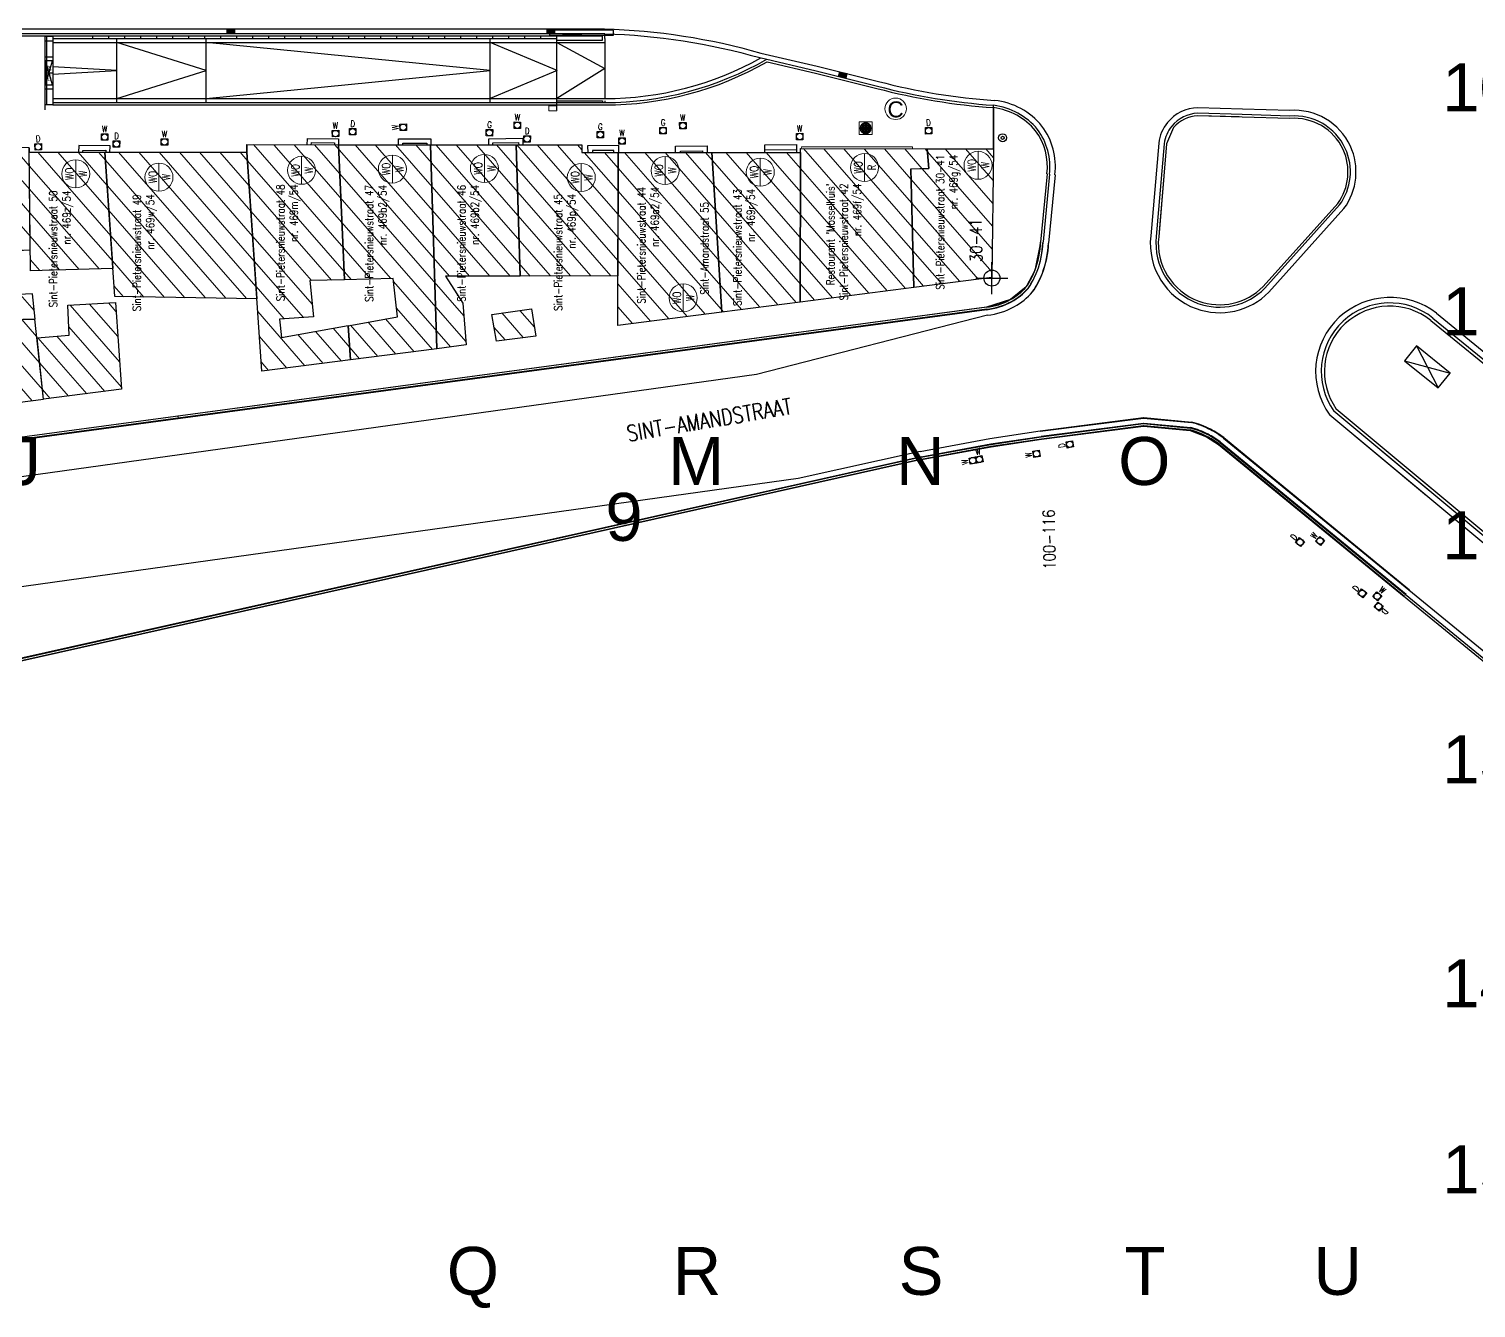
# Model space of a CAD drawing. Header units: metres. Extents: x -30504 to 105656, y -14907 to 193632.
# Drawn here: x 1599.2 to 1689.6, y 284.6 to 364.5 of the extents above; entities that cross this region are included whole.
import ezdxf
from ezdxf.enums import TextEntityAlignment as Align

# ---------------------------------------------------------------- set-up
doc = ezdxf.new("R2010")
doc.units = ezdxf.units.M
doc.header["$PDMODE"] = 34
doc.header["$PDSIZE"] = -2.5
doc.linetypes.add('HIDDEN', pattern=[9.525, 6.35, -3.175])
for name, color, linetype in [('0-dekseldrivers', 7, 'Continuous'), ('0-dekselgas', 7, 'Continuous'), ('0-dekselwater', 7, 'Continuous'), ('0-voetpad+goten best', 7, 'HIDDEN'), ('2-riolering-straatkolk', 7, 'Continuous'), ('2-voetpad+goten nieuw', 2, 'Continuous'), ('BT-GEBO2-HUISNR', 3, 'Continuous'), ('OA-vuilbakken', 7, 'Continuous'), ('Parkeertoegangen', 3, 'Continuous'), ('Truss', 196, 'Continuous'), ('Zwart', 250, 'Continuous')]:
    doc.layers.add(name, color=color, linetype=linetype)
for name, color, linetype, lineweight in [('0-WEG-TRAPPEN', 7, 'Continuous', 18), ('Lichtgrijs', 254, 'Continuous', 9), ('Video', 112, 'Continuous', 9)]:
    doc.layers.add(name, color=color, linetype=linetype, lineweight=lineweight)
doc.styles.add('AQUAFIN', font='simplex.shx', dxfattribs={"width": 0.8})
doc.styles.add('DIM', font='arial.ttf')
doc.styles.get("Standard").update_dxf_attribs({"font": 'arial.ttf'})

# ---------------------------------------------------------------- blocks, each defined once
blk = doc.blocks.new('dekselwater')
at = {"layer": '0-dekselwater', "linetype": 'ByBlock'}
blk.add_lwpolyline([(-0.04, 0.04), (0.04, 0.04), (0.04, -0.04), (-0.04, -0.04)], close=True, dxfattribs=at)
blk.add_circle((0, 0), 0.04, dxfattribs=at)
at = {"layer": '0-dekselwater', "style": 'AQUAFIN', "width": 0.8}
blk.add_text('W', height=0.08, dxfattribs=at).set_placement((0, 0.1), align=Align.MIDDLE)
blk = doc.blocks.new('dekselgas')
at = {"layer": '0-dekselwater', "linetype": 'ByBlock'}
blk.add_lwpolyline([(-0.04, 0.04), (0.04, 0.04), (0.04, -0.04), (-0.04, -0.04)], close=True, dxfattribs=at)
blk.add_circle((0, 0), 0.04, dxfattribs=at)
at = {"layer": '0-dekselwater', "style": 'AQUAFIN', "width": 0.8}
blk.add_text('G', height=0.08, dxfattribs=at).set_placement((0, 0.1), align=Align.MIDDLE)
blk = doc.blocks.new('dekseldrivers')
at = {"layer": '0-dekselwater', "linetype": 'ByBlock'}
blk.add_lwpolyline([(-0.04, 0.04), (0.04, 0.04), (0.04, -0.04), (-0.04, -0.04)], close=True, dxfattribs=at)
blk.add_circle((0, 0), 0.04, dxfattribs=at)
at = {"layer": '0-dekselwater', "style": 'AQUAFIN', "width": 0.8}
blk.add_text('D', height=0.08, dxfattribs=at).set_placement((0, 0.1), align=Align.MIDDLE)
blk = doc.blocks.new('vuilbak')
at = {"layer": 'OA-vuilbakken', "ltscale": 100}
for radius in [0.025, 0.01]:
    blk.add_circle((0, 0), radius, dxfattribs=at)

msp = doc.modelspace()

# ---------------------------------------------------------------- hatches: boundary and pattern name
at = {"layer": '2-riolering-straatkolk', "ltscale": 2}
h = msp.add_hatch(dxfattribs=at)
h.set_pattern_fill('LINE', color=256, scale=0.02, angle=89.99998, style=0)
h.set_pattern_definition([(89.99998, (1667.544223, 299.869376), (-0.0635, 2e-08), [])])
h.paths.add_polyline_path([(1611.553, 364.224), (1612.053, 364.224), (1612.053, 364.524), (1611.553, 364.524)])
h = msp.add_hatch(dxfattribs=at)
h.set_pattern_fill('LINE', color=256, scale=0.02, angle=89.99998, style=0)
h.set_pattern_definition([(89.99998, (1687.544223, 299.86937), (-0.0635, 2e-08), [])])
h.paths.add_polyline_path([(1631.553, 364.224), (1632.053, 364.224), (1632.053, 364.524), (1631.553, 364.524)])
h = msp.add_hatch(dxfattribs=at)
h.set_pattern_fill('LINE', color=256, scale=0.02, angle=75.98843, style=0)
h.set_pattern_definition([(75.988434, (1688.513635, 285.56361), (-0.061610676, 0.015374477), [])])
h.paths.add_polyline_path([(1649.77, 361.56), (1650.255, 361.438), (1650.328, 361.73), (1649.843, 361.851)])
at = {"layer": 'Lichtgrijs'}
h = msp.add_hatch(dxfattribs=at)
h.set_pattern_fill('ANGLE', color=256, scale=0.01, style=0)
h.set_pattern_definition([(0.008657, (1429.737225, 357.29174), (-1.0553e-05, 0.06985), [0.0508, -0.01905]), (90.008657, (1429.737225, 357.29174), (-0.06985, -1.0553e-05), [0.0508, -0.01905])])
h.paths.add_polyline_path([(1651.13, 358.318, 1), (1651.83, 358.318, 1)])
h = msp.add_hatch(dxfattribs=at)
h.set_pattern_fill('ANSI31', color=256, scale=0.3, angle=86.11, style=0)
h.set_pattern_definition([(131.11, (1513.5605, 374.4506), (-0.71766, -0.626275), [])])
h.paths.add_polyline_path([(1599.201, 357.082), (1587.197, 357.173), (1586.833, 346.034), (1599.578, 346.392), (1599.405, 347.968), (1596.719, 347.845), (1596.346, 350.568), (1599.277, 350.723)])
h.paths.add_polyline_path([(1599.201, 357.082), (1599.198, 356.822), (1603.934, 356.821), (1604.443, 349.56), (1599.296, 349.405)])
h.paths.add_polyline_path([(1603.934, 356.821), (1612.815, 356.82), (1613.435, 347.657), (1604.567, 347.795)])
h.paths.add_polyline_path([(1612.816, 357.294), (1618.531, 357.28), (1618.91, 348.85), (1616.741, 348.796), (1616.984, 346.532), (1614.86, 346.392), (1614.966, 345.245), (1619.146, 345.978), (1619.292, 343.842), (1613.739, 343.129), (1612.815, 356.82)])
h.paths.add_polyline_path([(1618.531, 357.28), (1624.279, 357.274), (1624.675, 344.533), (1619.292, 343.842), (1619.138, 345.976), (1622.219, 346.526), (1621.943, 348.93), (1618.91, 348.85)])
h.paths.add_polyline_path([(1629.633, 357.277), (1629.895, 349.078), (1625.223, 349.074), (1626.303, 347.383), (1626.517, 344.77), (1624.675, 344.533), (1624.279, 357.274)])
h.paths.add_polyline_path([(1629.633, 357.277), (1633.752, 357.28), (1633.752, 356.81), (1636.016, 356.808), (1635.996, 349.095), (1629.895, 349.078)])
h.paths.add_polyline_path([(1636.016, 356.808), (1641.864, 356.802), (1642.495, 346.821), (1635.988, 345.986)])
h.paths.add_polyline_path([(1641.864, 356.802), (1647.399, 356.797), (1647.378, 347.451), (1642.495, 346.821)])
h.paths.add_polyline_path([(1647.399, 357.042), (1655.327, 357.025), (1655.418, 355.791), (1654.309, 355.761), (1654.478, 348.36), (1647.378, 347.451), (1647.399, 356.797)])
h.paths.add_polyline_path([(1655.327, 357.026), (1659.464, 357.028), (1659.367, 348.988), (1654.478, 348.36), (1654.308, 355.779), (1655.418, 355.791)])
h.paths.add_polyline_path([(1628.108, 346.683), (1630.589, 347.023), (1630.87, 345.329), (1628.404, 345.012)])
h.paths.add_polyline_path([(1601.616, 347.258), (1604.593, 347.422), (1604.981, 342.005), (1600.106, 341.379), (1599.7, 345.221), (1601.699, 345.383)])
h.paths.add_polyline_path([(1586.833, 346.034), (1586.594, 339.644), (1600.106, 341.379), (1599.555, 346.39)])

# ---------------------------------------------------------------- linework, layer by layer
at = {"layer": '0-voetpad+goten best', "linetype": 'Continuous', "ltscale": 0.05}
for p, q in [((1675.016, 359.519), (1672.229, 359.6)), ((1675.016, 359.519), (1672.229, 359.6)), ((1675.016, 359.519), (1672.229, 359.6)), ((1675.016, 359.519), (1672.229, 359.6)), ((1675.006, 359.169), (1672.229, 359.249)), ((1675.006, 359.169), (1672.229, 359.249)), ((1675.006, 359.169), (1672.229, 359.249)), ((1675.006, 359.169), (1672.229, 359.249)), ((1675.001, 359.019), (1672.229, 359.099)), ((1674.822, 359.024), (1672.229, 359.099)), ((1675.001, 359.019), (1672.229, 359.099)), ((1674.822, 359.024), (1672.229, 359.099)), ((1675.001, 359.019), (1672.229, 359.099)), ((1674.822, 359.024), (1672.229, 359.099)), ((1675.001, 359.019), (1672.229, 359.099)), ((1674.822, 359.024), (1672.229, 359.099)), ((1677.99, 358.925), (1675.001, 359.019)), ((1677.99, 358.925), (1675.001, 359.019)), ((1677.99, 358.925), (1675.001, 359.019)), ((1677.99, 358.925), (1675.001, 359.019)), ((1677.99, 358.925), (1675.001, 359.019)), ((1677.99, 358.925), (1675.001, 359.019)), ((1677.99, 358.925), (1675.001, 359.019)), ((1677.99, 358.925), (1675.001, 359.019)), ((1677.986, 359.075), (1675.006, 359.169)), ((1677.986, 359.075), (1675.006, 359.169)), ((1677.986, 359.075), (1675.006, 359.169)), ((1677.986, 359.075), (1675.006, 359.169)), ((1677.978, 359.426), (1675.016, 359.519)), ((1677.978, 359.426), (1675.016, 359.519)), ((1677.978, 359.426), (1675.016, 359.519)), ((1677.978, 359.426), (1675.016, 359.519)), ((1670.722, 358.353), (1670.285, 357.336)), ((1670.722, 358.353), (1670.285, 357.336)), ((1670.722, 358.353), (1670.285, 357.336)), ((1670.722, 358.353), (1670.285, 357.336)), ((1669.788, 357.388), (1669.29, 351.582)), ((1669.788, 357.388), (1669.29, 351.582)), ((1669.788, 357.388), (1669.29, 351.582)), ((1669.788, 357.388), (1669.29, 351.582)), ((1670.136, 357.352), (1669.639, 351.548)), ((1670.136, 357.352), (1669.639, 351.548)), ((1670.136, 357.352), (1669.639, 351.548)), ((1670.285, 357.336), (1669.788, 351.534)), ((1670.285, 357.336), (1669.788, 351.534)), ((1670.285, 357.336), (1669.788, 351.534)), ((1670.285, 357.336), (1669.814, 351.833)), ((1670.285, 357.336), (1669.814, 351.833)), ((1670.285, 357.336), (1669.814, 351.833)), ((1662.815, 355.461), (1662.413, 351.205)), ((1662.815, 355.461), (1662.413, 351.205)), ((1662.964, 355.445), (1662.564, 351.207)), ((1662.964, 355.445), (1662.564, 351.207)), ((1663.312, 355.409), (1662.911, 351.142)), ((1663.312, 355.409), (1662.911, 351.142)), ((1676.317, 348.419), (1680.978, 353.616)), ((1676.317, 348.419), (1680.978, 353.616)), ((1676.317, 348.419), (1680.978, 353.616)), ((1676.317, 348.419), (1680.978, 353.616)), ((1676.317, 348.419), (1680.978, 353.616)), ((1676.317, 348.419), (1680.978, 353.616)), ((1676.427, 348.316), (1681.095, 353.521)), ((1676.427, 348.316), (1681.095, 353.521)), ((1676.427, 348.316), (1681.095, 353.521)), ((1676.681, 348.076), (1681.367, 353.3)), ((1676.681, 348.076), (1681.367, 353.3)), ((1676.681, 348.076), (1681.367, 353.3)), ((1676.681, 348.076), (1681.367, 353.3)), ((1662.399, 351.173), (1662.052, 349.435)), ((1662.052, 349.435), (1661.512, 348.394)), ((1662.052, 349.435), (1661.512, 348.394)), ((1662.052, 349.435), (1661.512, 348.394)), ((1662.052, 349.435), (1661.512, 348.394)), ((1661.512, 348.394), (1660.525, 347.603)), ((1661.512, 348.394), (1660.525, 347.603)), ((1661.512, 348.394), (1660.525, 347.603)), ((1661.512, 348.394), (1660.525, 347.603)), ((1660.525, 347.603), (1659.025, 347.124)), ((1660.525, 347.603), (1659.025, 347.124)), ((1660.525, 347.603), (1659.025, 347.124)), ((1686.917, 346.453), (1692.274, 342.078)), ((1686.917, 346.453), (1692.274, 342.078)), ((1687.157, 346.766), (1692.506, 342.364)), ((1687.157, 346.766), (1692.506, 342.364)), ((1686.791, 346.297), (1692.148, 341.923)), ((1686.791, 346.297), (1692.148, 341.923)), ((1662.389, 339.408), (1668.836, 340.234)), ((1662.389, 339.408), (1668.836, 340.234)), ((1662.393, 339.379), (1668.84, 340.205)), ((1668.84, 340.205), (1671.837, 339.919)), ((1668.84, 340.205), (1671.837, 339.919)), ((1668.855, 340.237), (1671.853, 339.951)), ((1668.855, 340.237), (1671.853, 339.951)), ((1686.525, 335.344), (1680.48, 340.391)), ((1725.86, 302.506), (1680.48, 340.391)), ((1686.749, 335.613), (1680.738, 340.631)), ((1726.074, 302.783), (1680.738, 340.631)), ((1686.877, 335.766), (1680.886, 340.768)), ((1686.877, 335.766), (1680.886, 340.768)), ((1686.877, 335.766), (1680.886, 340.768)), ((1686.877, 335.766), (1680.886, 340.768)), ((1686.877, 335.766), (1680.886, 340.768)), ((1726.196, 302.941), (1680.886, 340.768)), ((1659.235, 338.932), (1662.389, 339.407)), ((1659.235, 338.932), (1662.389, 339.407)), ((1662.437, 339.062), (1668.842, 339.882)), ((1662.437, 339.062), (1668.842, 339.882)), ((1662.441, 339.033), (1668.845, 339.853)), ((1662.458, 338.913), (1668.844, 339.731)), ((1662.458, 338.913), (1668.844, 339.731)), ((1662.462, 338.884), (1668.848, 339.702)), ((1662.462, 338.884), (1668.848, 339.702)), ((1668.845, 339.853), (1671.776, 339.573)), ((1668.845, 339.853), (1671.776, 339.573)), ((1668.848, 339.702), (1671.749, 339.425)), ((1668.848, 339.702), (1671.749, 339.425)), ((1668.848, 339.702), (1671.749, 339.425)), ((1668.848, 339.702), (1671.749, 339.425)), ((1668.86, 339.885), (1671.791, 339.605)), ((1668.86, 339.885), (1671.791, 339.605)), ((1668.863, 339.734), (1671.765, 339.457)), ((1668.863, 339.734), (1671.765, 339.457)), ((1671.749, 339.425), (1672.787, 339.024)), ((1654.876, 338.119), (1659.234, 338.931)), ((1654.876, 338.119), (1659.234, 338.931)), ((1654.94, 337.775), (1659.292, 338.586)), ((1654.94, 337.775), (1659.292, 338.586)), ((1654.945, 337.749), (1659.297, 338.559)), ((1654.967, 337.628), (1659.317, 338.438)), ((1654.967, 337.628), (1659.317, 338.438)), ((1654.967, 337.628), (1659.317, 338.438)), ((1654.967, 337.628), (1659.317, 338.438)), ((1654.972, 337.602), (1659.322, 338.411)), ((1654.972, 337.602), (1659.322, 338.411)), ((1659.293, 338.587), (1662.437, 339.06)), ((1659.293, 338.587), (1662.437, 339.06)), ((1659.297, 338.559), (1662.441, 339.033)), ((1659.318, 338.439), (1662.458, 338.912)), ((1659.318, 338.439), (1662.458, 338.912)), ((1659.322, 338.411), (1662.462, 338.884)), ((1659.322, 338.411), (1662.462, 338.884)), ((1672.787, 339.024), (1673.526, 338.558)), ((1673.526, 338.558), (1685.134, 329.048)), ((1673.526, 338.558), (1722.631, 298.324)), ((1673.545, 338.589), (1685.153, 329.078)), ((1673.545, 338.589), (1685.153, 329.078)), ((1673.619, 338.676), (1722.723, 298.443)), ((1673.638, 338.707), (1685.248, 329.194)), ((1673.638, 338.707), (1685.248, 329.194)), ((1673.836, 338.951), (1722.937, 298.72)), ((1673.855, 338.982), (1685.47, 329.465)), ((1673.855, 338.982), (1685.47, 329.465))]:
    msp.add_line(p, q, dxfattribs=at)
for centre, radius, start, end in [((1659.077, 355.664), 4.413, 39.22403, 83.98772), ((1659.077, 355.664), 4.413, 39.22403, 83.98772), ((1658.92, 355.508), 4.284, 39.70588, 82.54734), ((1658.92, 355.508), 4.284, 39.70588, 82.54734), ((1658.909, 355.491), 4.154, 39.9002, 82.13018), ((1658.909, 355.491), 4.154, 39.9002, 82.13018), ((1672.292, 357.077), 2.523, 91.41285, 140.89513), ((1672.292, 357.077), 2.523, 91.41285, 140.89513), ((1672.292, 357.077), 2.523, 91.41285, 140.89513), ((1672.292, 357.077), 2.173, 91.65137, 140.89513), ((1672.292, 357.077), 2.173, 91.65137, 140.89513), ((1672.292, 357.077), 2.173, 91.65137, 140.89513), ((1672.292, 357.077), 2.023, 91.77207, 140.89513), ((1672.292, 357.077), 2.023, 91.77207, 140.89513), ((1672.292, 357.077), 2.023, 91.77207, 140.89513), ((1672.292, 357.077), 2.023, 91.77207, 140.89513), ((1678.27, 355.587), 3.85, 24.74516, 94.34557), ((1678.27, 355.587), 3.85, 24.74516, 94.34557), ((1678.27, 355.587), 3.85, 24.74516, 94.34557), ((1678.27, 355.587), 3.85, 24.74516, 94.34557), ((1678.27, 355.587), 3.5, 24.74516, 94.6455), ((1678.27, 355.587), 3.5, 24.74516, 94.6455), ((1678.27, 355.587), 3.5, 24.74516, 94.6455), ((1678.27, 355.587), 3.5, 24.74516, 94.6455), ((1659.106, 355.921), 3.732, 352.91403, 36.77534), ((1659.106, 355.921), 3.732, 352.91403, 36.77534), ((1659.106, 355.921), 3.882, 352.95549, 36.77284), ((1659.106, 355.921), 3.882, 352.95549, 36.77284), ((1659.11, 355.922), 4.228, 353.02957, 36.79459), ((1659.11, 355.922), 4.228, 353.02957, 36.79459), ((1672.292, 357.077), 2.523, 140.89513, 172.91521), ((1672.292, 357.077), 2.523, 140.89513, 172.91521), ((1672.292, 357.077), 2.523, 140.89513, 172.91521), ((1672.292, 357.077), 2.523, 140.89513, 172.91521), ((1672.292, 357.077), 2.173, 140.89513, 172.74557), ((1672.292, 357.077), 2.173, 140.89513, 172.74557), ((1672.292, 357.077), 2.173, 140.89513, 172.74557), ((1672.292, 357.077), 2.173, 140.89513, 172.74557), ((1678.27, 355.587), 3.35, 24.74516, 94.78823), ((1678.27, 355.587), 3.35, 24.74516, 94.78823), ((1678.27, 355.587), 3.35, 24.74516, 94.78823), ((1678.27, 355.587), 3.35, 24.74516, 94.78823), ((1678.27, 355.587), 3.85, 323.56128, 24.74516), ((1678.27, 355.587), 3.85, 323.56128, 24.74516), ((1678.27, 355.587), 3.85, 323.56128, 24.74516), ((1678.27, 355.587), 3.85, 323.56128, 24.74516), ((1678.27, 355.587), 3.35, 323.95415, 24.74516), ((1678.27, 355.587), 3.35, 323.95415, 24.74516), ((1678.27, 355.587), 3.35, 323.95415, 24.74516), ((1678.27, 355.587), 3.35, 323.95415, 24.74516), ((1678.27, 355.587), 3.5, 323.82748, 24.74516), ((1678.27, 355.587), 3.5, 323.82748, 24.74516), ((1678.27, 355.587), 3.5, 323.82748, 24.74516), ((1678.27, 355.587), 3.5, 323.82748, 24.74516), ((1656.706, 351.446), 5.712, 339.38567, 357.5741), ((1656.706, 351.446), 5.712, 339.38567, 357.5741), ((1657.147, 351.318), 5.254, 338.99585, 358.41741), ((1656.678, 351.454), 5.891, 339.39654, 357.59215), ((1656.678, 351.454), 5.891, 339.39654, 357.59215), ((1657.147, 351.318), 5.404, 338.99585, 358.36507), ((1657.147, 351.318), 5.754, 338.99585, 358.251), ((1657.217, 351.342), 5.698, 338.52293, 357.99312), ((1657.217, 351.342), 5.698, 338.52293, 357.99312), ((1673.597, 351.117), 4.332, 173.83002, 250.0966), ((1673.597, 351.117), 4.332, 173.83002, 250.0966), ((1673.597, 351.117), 4.332, 173.83002, 250.0966), ((1673.597, 351.117), 4.332, 173.83002, 250.0966), ((1673.597, 351.117), 3.982, 173.77524, 250.0966), ((1673.597, 351.117), 3.982, 173.77524, 250.0966), ((1673.597, 351.117), 3.982, 173.77524, 250.0966), ((1673.597, 351.117), 3.982, 173.77524, 250.0966), ((1673.597, 351.117), 3.832, 173.7495, 250.0966), ((1673.597, 351.117), 3.832, 173.7495, 250.0966), ((1673.597, 351.117), 3.832, 173.7495, 250.0966), ((1673.597, 351.117), 3.832, 173.7495, 250.0966), ((1657.147, 351.318), 5.254, 326.18221, 338.99585), ((1657.147, 351.318), 5.254, 326.18221, 338.99585), ((1657.431, 351.191), 4.943, 325.98016, 339.1979), ((1657.431, 351.191), 4.943, 325.98016, 339.1979), ((1657.147, 351.318), 5.404, 326.06891, 338.99585), ((1657.147, 351.318), 5.404, 326.06891, 338.99585), ((1657.551, 351.137), 4.962, 325.59352, 339.28418), ((1657.551, 351.137), 4.962, 325.59352, 339.28418), ((1657.147, 351.318), 5.754, 325.82934, 338.99585), ((1657.147, 351.318), 5.754, 325.82934, 338.99585), ((1657.657, 351.088), 5.196, 324.97344, 339.34998), ((1657.657, 351.088), 5.196, 324.97344, 339.34998), ((1658.61, 351.006), 3.904, 299.36187, 318.01113), ((1658.61, 351.006), 3.904, 299.36187, 318.01113), ((1658.598, 351.078), 3.953, 299.42582, 317.84398), ((1658.598, 351.078), 3.953, 299.42582, 317.84398), ((1658.615, 351.048), 4.068, 299.01976, 318.13748), ((1658.615, 351.048), 4.068, 299.01976, 318.13748), ((1658.61, 351.006), 4.054, 299.36187, 318.16289), ((1658.61, 351.006), 4.054, 299.36187, 318.16289), ((1673.597, 351.117), 3.982, 250.0966, 315.29446), ((1673.597, 351.117), 3.982, 250.0966, 315.29446), ((1673.597, 351.117), 3.982, 250.0966, 315.29446), ((1673.597, 351.117), 3.982, 250.0966, 315.29446), ((1673.597, 351.117), 3.832, 250.0966, 315.23983), ((1673.597, 351.117), 3.832, 250.0966, 315.23983), ((1673.597, 351.117), 3.832, 250.0966, 315.23983), ((1673.597, 351.117), 3.832, 250.0966, 315.23983), ((1658.61, 351.006), 3.904, 276.09211, 299.36187), ((1658.622, 351.041), 3.908, 276.08488, 299.38214), ((1658.622, 351.041), 3.908, 276.08488, 299.38214), ((1658.614, 351.064), 4.084, 275.99176, 298.92179), ((1658.614, 351.064), 4.084, 275.99176, 298.92179), ((1658.61, 351.006), 4.054, 276.14353, 299.36187), ((1658.61, 351.006), 4.404, 299.36187, 318.47905), ((1658.61, 351.006), 4.404, 299.36187, 318.47905), ((1673.597, 351.117), 4.332, 250.0966, 315.4107), ((1673.597, 351.117), 4.332, 250.0966, 315.4107), ((1673.597, 351.117), 4.332, 250.0966, 315.4107), ((1673.597, 351.117), 4.332, 250.0966, 315.4107), ((1684.263, 343.006), 4.736, 52.41451, 132.38085), ((1684.263, 343.006), 4.736, 52.41451, 132.38085), ((1684.231, 343.114), 4.285, 51.18087, 132.98842), ((1684.231, 343.114), 4.285, 51.18087, 132.98842), ((1658.61, 351.006), 4.404, 276.25312, 299.36187), ((1684.231, 343.114), 4.635, 132.98842, 215.98093), ((1684.231, 343.114), 4.635, 132.98842, 215.98093), ((1684.231, 343.114), 4.085, 51.19086, 132.98842), ((1684.231, 343.114), 4.085, 51.19086, 132.98842), ((1684.231, 343.114), 4.285, 132.98842, 215.41083), ((1684.231, 343.114), 4.285, 132.98842, 215.41083), ((1684.231, 343.114), 4.085, 132.98842, 215.05245), ((1684.231, 343.114), 4.085, 132.98842, 215.05245), ((1670.415, 334.434), 5.167, 62.67313, 75.03086), ((1670.428, 334.467), 5.167, 62.67313, 75.03086), ((1670.428, 334.467), 5.167, 62.67313, 75.03086), ((1670.415, 334.434), 5.317, 62.67313, 75.16629), ((1670.43, 334.467), 5.317, 62.67313, 75.16629), ((1670.43, 334.467), 5.317, 62.67313, 75.16629), ((1670.415, 334.434), 5.667, 62.67313, 75.46108), ((1670.43, 334.467), 5.667, 62.67313, 75.46108), ((1670.43, 334.467), 5.667, 62.67313, 75.46108), ((1670.415, 334.434), 5.317, 52.93741, 62.67313), ((1670.431, 334.466), 5.317, 52.93741, 62.67313), ((1670.431, 334.466), 5.317, 52.93741, 62.67313), ((1670.415, 334.434), 5.667, 52.86628, 62.67313), ((1670.431, 334.466), 5.667, 52.86628, 62.67313), ((1670.431, 334.466), 5.667, 52.86628, 62.67313), ((1670.415, 334.434), 5.167, 52.97009, 62.67313), ((1670.431, 334.466), 5.167, 52.97009, 62.67313), ((1670.431, 334.466), 5.167, 52.97009, 62.67313)]:
    msp.add_arc(centre, radius, start, end, dxfattribs=at)
msp.add_point((1659.367, 348.953), dxfattribs=at)
msp.add_point((1659.367, 348.953), dxfattribs=at)
msp.add_point((1659.367, 348.953), dxfattribs=at)
at = {"layer": '0-WEG-TRAPPEN'}
for points in [[(1602.298, 356.794), (1602.308, 357.235), (1604.258, 357.225), (1604.256, 356.798)], [(1604.002, 356.797), (1604.002, 356.945), (1602.551, 356.919), (1602.553, 356.794)], [(1647.446, 357.039), (1647.465, 357.159), (1654.413, 357.152), (1654.413, 357.041)]]:
    msp.add_lwpolyline(points, dxfattribs=at)
at = {"layer": '2-voetpad+goten nieuw', "linetype": 'Continuous'}
for points in [[(1627.927, 357.249), (1627.925, 357.659), (1630.049, 357.69), (1630.055, 357.255)], [(1628.187, 357.249), (1628.186, 357.403), (1629.792, 357.426), (1629.795, 357.251)], [(1636.052, 356.767), (1636.053, 357.233), (1634.103, 357.223), (1634.115, 356.774)], [(1639.598, 356.776), (1639.597, 357.189), (1641.572, 357.207), (1641.576, 356.779)], [(1645.176, 356.777), (1645.174, 357.27), (1647.164, 357.297), (1647.166, 356.784)], [(1635.752, 356.768), (1635.752, 356.925), (1634.411, 356.931), (1634.415, 356.782)], [(1639.898, 356.777), (1639.898, 356.891), (1641.275, 356.905), (1641.276, 356.776)], [(1645.178, 356.97), (1647.168, 356.997)]]:
    msp.add_lwpolyline(points, dxfattribs=at)
at = {"layer": 'Lichtgrijs'}
for p, q in [((1602.116, 356.339), (1602.116, 354.588)), ((1616.229, 356.562), (1616.229, 354.812)), ((1621.903, 356.64), (1621.903, 354.89)), ((1627.651, 356.677), (1627.651, 354.926)), ((1638.944, 356.547), (1638.944, 354.797)), ((1644.895, 356.447), (1644.895, 354.696)), ((1651.408, 356.736), (1651.408, 354.985)), ((1658.5, 356.875), (1658.5, 355.124)), ((1607.319, 356.131), (1607.319, 354.38)), ((1633.71, 356.117), (1633.71, 354.366)), ((1640.076, 348.588), (1640.076, 346.838))]:
    msp.add_line(p, q, dxfattribs=at)
for points in [[(1611.553, 364.224), (1612.053, 364.224), (1612.053, 364.524), (1611.553, 364.524)], [(1631.553, 364.224), (1632.053, 364.224), (1632.053, 364.524), (1631.553, 364.524)], [(1649.77, 361.56), (1650.255, 361.438), (1650.328, 361.73), (1649.843, 361.851)], [(1631.684, 359.41), (1632.184, 359.41), (1632.184, 359.71), (1631.684, 359.71)]]:
    msp.add_lwpolyline(points, close=True, dxfattribs=at)
msp.add_lwpolyline([(1651.082, 357.916), (1651.078, 358.716), (1651.878, 358.72), (1651.882, 357.92), (1651.082, 357.916)], dxfattribs=at)
for centre, radius in [((1651.48, 358.318), 0.35), ((1602.116, 355.464), 0.875), ((1616.229, 355.687), 0.875), ((1621.903, 355.765), 0.875), ((1627.651, 355.802), 0.875), ((1638.944, 355.672), 0.875), ((1644.895, 355.572), 0.875), ((1651.408, 355.86), 0.875), ((1658.5, 355.999), 0.875), ((1607.319, 355.256), 0.875), ((1633.71, 355.241), 0.875), ((1640.076, 347.713), 0.875)]:
    msp.add_circle(centre, radius, dxfattribs=at)
at = {"layer": 'Parkeertoegangen', "color": 8}
for p, q in [((1629.181, 363.955), (1629.181, 364.074)), ((1629.185, 363.924), (1629.185, 364.074))]:
    msp.add_line(p, q, dxfattribs=at)
at = {"layer": 'Truss'}
msp.add_lwpolyline([(1635.713, 364.443), (1631.713, 364.439), (1631.713, 364.139), (1635.713, 364.143)], close=True, dxfattribs=at)
at = {"layer": 'Video'}
msp.add_circle((1653.352, 359.532), 0.671, dxfattribs=at)
at = {"layer": 'Zwart'}
for p, q in [((1504.636, 364.524), (1599.193, 364.524)), ((1635.186, 364.224), (1504.638, 364.224)), ((1635.185, 364.224), (1593.828, 364.224)), ((1600.19, 364.075, 0.071), (1600.195, 359.477, 0.071)), ((1600.19, 363.775, 0.071), (1600.69, 363.775, 0.071)), ((1600.29, 364.075, 0.071), (1600.295, 359.775, 0.071)), ((1600.69, 363.924), (1632.185, 363.924)), ((1600.69, 363.674), (1632.181, 363.674)), ((1603.181, 363.926), (1603.181, 364.074)), ((1603.185, 363.924), (1603.185, 364.074)), ((1604.181, 363.927), (1604.181, 364.074)), ((1604.185, 363.924), (1604.185, 364.074)), ((1604.695, 359.924), (1604.695, 363.924)), ((1610.271, 361.924), (1604.695, 363.674)), ((1605.181, 363.928), (1605.181, 364.074)), ((1605.185, 363.924), (1605.185, 364.074)), ((1606.181, 363.929), (1606.181, 364.074)), ((1606.185, 363.924), (1606.185, 364.074)), ((1607.181, 363.93), (1607.181, 364.074)), ((1607.185, 363.924), (1607.185, 364.074)), ((1608.181, 363.931), (1608.181, 364.074)), ((1608.185, 363.924), (1608.185, 364.074)), ((1609.181, 363.933), (1609.181, 364.074)), ((1609.185, 363.924), (1609.185, 364.074)), ((1610.181, 363.934), (1610.181, 364.074)), ((1610.185, 363.924), (1610.185, 364.074)), ((1610.271, 359.924), (1610.271, 363.924)), ((1628.014, 361.924), (1610.271, 363.674)), ((1611.181, 363.935), (1611.181, 364.074)), ((1611.185, 363.924), (1611.185, 364.074)), ((1612.181, 363.936), (1612.181, 364.074)), ((1612.185, 363.924), (1612.185, 364.074)), ((1613.181, 363.937), (1613.181, 364.074)), ((1613.185, 363.924), (1613.185, 364.074)), ((1614.181, 363.938), (1614.181, 364.074)), ((1614.185, 363.924), (1614.185, 364.074)), ((1615.181, 363.939), (1615.181, 364.074)), ((1615.185, 363.924), (1615.185, 364.074)), ((1616.181, 363.94), (1616.181, 364.074)), ((1616.185, 363.924), (1616.185, 364.074)), ((1617.181, 363.942), (1617.181, 364.074)), ((1617.185, 363.924), (1617.185, 364.074)), ((1618.181, 363.943), (1618.181, 364.074)), ((1618.185, 363.924), (1618.185, 364.074)), ((1619.181, 363.944), (1619.181, 364.074)), ((1619.185, 363.924), (1619.185, 364.074)), ((1620.181, 363.945), (1620.181, 364.074)), ((1620.185, 363.924), (1620.185, 364.074)), ((1621.181, 363.946), (1621.181, 364.074)), ((1621.185, 363.924), (1621.185, 364.074)), ((1622.181, 363.947), (1622.181, 364.074)), ((1622.185, 363.924), (1622.185, 364.074)), ((1623.181, 363.948), (1623.181, 364.074)), ((1623.185, 363.924), (1623.185, 364.074)), ((1624.181, 363.949), (1624.181, 364.074)), ((1624.185, 363.924), (1624.185, 364.074)), ((1625.181, 363.951), (1625.181, 364.074)), ((1625.185, 363.924), (1625.185, 364.074)), ((1626.181, 363.952), (1626.181, 364.074)), ((1626.185, 363.924), (1626.185, 364.074)), ((1627.181, 363.953), (1627.181, 364.074)), ((1627.185, 363.924), (1627.185, 364.074)), ((1628.014, 359.924), (1628.014, 363.924)), ((1632.191, 361.924), (1628.014, 363.674)), ((1628.181, 363.954), (1628.181, 364.074)), ((1628.185, 363.924), (1628.185, 364.074)), ((1630.181, 363.956), (1630.181, 364.074)), ((1630.185, 363.924), (1630.185, 364.074)), ((1631.181, 363.957), (1631.181, 364.074)), ((1631.185, 363.924), (1631.185, 364.074)), ((1632.181, 363.958), (1632.181, 364.074)), ((1632.181, 363.674), (1635.185, 363.674)), ((1632.181, 363.674), (1635.185, 362.049)), ((1632.185, 363.924), (1632.185, 364.074)), ((1632.185, 359.476), (1632.185, 363.924)), ((1635.185, 363.924), (1635.185, 360.174)), ((1600.191, 362.775, 0.071), (1600.691, 362.775, 0.071)), ((1600.192, 361.775, 0.071), (1600.692, 361.775, 0.071)), ((1600.667, 361.025, 0.071), (1600.217, 362.525, 0.071)), ((1600.217, 361.025, 0.071), (1600.667, 362.525, 0.071)), ((1600.667, 362.525, 0.071), (1600.217, 362.525, 0.071)), ((1600.217, 362.525, 0.071), (1600.217, 361.025, 0.071)), ((1604.695, 361.924), (1600.692, 362.157)), ((1600.692, 361.691), (1604.695, 361.924)), ((1604.695, 360.174), (1610.271, 361.924)), ((1610.271, 360.174), (1628.014, 361.924)), ((1632.191, 361.924), (1628.014, 360.174)), ((1635.185, 362.049), (1632.185, 360.174)), ((1645.316, 362.467), (1648.344, 361.761)), ((1648.344, 361.761), (1652.177, 360.804)), ((1600.217, 361.025, 0.071), (1600.667, 361.025, 0.071)), ((1600.193, 360.775, 0.071), (1600.693, 360.775, 0.071)), ((1600.694, 360.174), (1632.185, 360.174)), ((1600.694, 359.926), (1632.185, 359.926)), ((1632.185, 360.174), (1635.185, 360.174)), ((1632.185, 360.024), (1635.035, 360.024)), ((1632.185, 359.923), (1635.185, 359.923)), ((1635.035, 360.024), (1635.035, 359.923)), ((1635.185, 360.024), (1635.185, 359.923)), ((1600.695, 359.776), (1632.185, 359.776)), ((1632.185, 359.773), (1635.185, 359.773)), ((1659.458, 356.997), (1659.475, 359.756)), ((1659.477, 359.606), (1659.458, 356.997)), ((1612.804, 357.277), (1612.804, 356.791)), ((1612.804, 356.791), (1599.188, 356.801)), ((1586.8, 337.421), (1659.041, 347.155)), ((1659.025, 347.124), (1586.805, 337.391)), ((1659.04, 347.003), (1586.823, 337.272)), ((1659.044, 346.975), (1586.828, 337.243)), ((1659.09, 346.628), (1644.653, 342.934)), ((1685.9, 344.71), (1687.25, 342.082)), ((1685.147, 343.775), (1688.003, 343.016)), ((1644.653, 342.934), (1587.96, 335.02)), ((1608.496, 340.344), (1608.5, 340.314)), ((1608.5, 340.314), (1608.516, 340.195)), ((1608.516, 340.195), (1608.52, 340.166)), ((1654.945, 337.749), (1586.041, 322.328)), ((1654.94, 337.775), (1586.064, 322.36)), ((1654.972, 337.602), (1586.064, 322.179)), ((1654.967, 337.628), (1586.087, 322.212)), ((1654.876, 338.119), (1647.262, 336.415)), ((1647.262, 336.415), (1594.243, 329.033))]:
    msp.add_line(p, q, dxfattribs=at)
at = {"layer": 'Zwart', "color": 250}
for points in [[(1599.193, 364.524), (1635.151, 364.524)], [(1632.53, 364.224), (1633.752, 364.224)], [(1634.569, 360.174), (1635.185, 360.174)], [(1628.108, 346.683), (1630.589, 347.023), (1630.87, 345.329), (1628.404, 345.012), (1628.108, 346.683)]]:
    msp.add_lwpolyline(points, dxfattribs=at)
for points in [[(1635.151, 364.524, -0.063333), (1644.93, 363.019), (1648.45, 362.198), (1652.289, 361.24, 0.047373), (1659.539, 360.052, 0.047373)], [(1635.185, 364.224, -0.062999), (1644.855, 362.728), (1648.38, 361.906), (1652.214, 360.95, 0.047642), (1659.475, 359.756, 0.081195)]]:
    msp.add_lwpolyline(points, format="xyb", dxfattribs=at)
at = {"layer": 'Zwart', "color": 250, "linetype": 'Continuous'}
for points in [[(1632.181, 363.824), (1635.035, 363.824), (1635.035, 364.074), (1504.638, 364.074)], [(1635.185, 363.924), (1635.185, 364.224)], [(1604.254, 356.795), (1604.259, 357.224), (1602.309, 357.238), (1602.298, 356.798)], [(1616.588, 357.26), (1616.595, 357.677), (1618.539, 357.645), (1618.531, 357.256)], [(1616.838, 357.26), (1616.841, 357.423), (1618.284, 357.399), (1618.281, 357.261)], [(1622.293, 357.251), (1622.295, 357.655), (1624.316, 357.648), (1624.315, 357.248)], [(1622.553, 357.25), (1622.554, 357.394), (1624.055, 357.388), (1624.055, 357.249)], [(1602.553, 356.797), (1602.551, 356.922), (1604.002, 356.945), (1604.005, 356.796)]]:
    msp.add_lwpolyline(points, dxfattribs=at)
at = {"layer": 'Zwart', "color": 250, "elevation": 0.071}
msp.add_lwpolyline([(1600.19, 364.075), (1600.69, 364.075), (1600.695, 359.775), (1600.195, 359.775)], dxfattribs=at)
at = {"layer": 'Zwart', "color": 250, "const_width": 0.03}
for points in [[(1600.69, 364.058), (1604.166, 364.062), (1602.211, 364.06)], [(1600.69, 364.059), (1604.17, 364.059), (1602.215, 364.059)], [(1604.196, 364.062), (1606.166, 364.064)], [(1604.2, 364.059), (1606.17, 364.059)], [(1606.196, 364.064), (1608.166, 364.067)], [(1606.2, 364.059), (1608.17, 364.059)], [(1608.196, 364.067), (1610.166, 364.069)], [(1608.2, 364.059), (1610.17, 364.059)], [(1610.196, 364.069), (1612.166, 364.071)], [(1610.2, 364.059), (1612.17, 364.059)], [(1612.196, 364.071), (1614.166, 364.073)], [(1612.2, 364.059), (1614.17, 364.059)], [(1614.196, 364.073), (1616.166, 364.076)], [(1614.2, 364.059), (1616.17, 364.059)], [(1616.196, 364.076), (1618.166, 364.078)], [(1616.2, 364.059), (1618.17, 364.059)], [(1618.196, 364.078), (1620.166, 364.08)], [(1618.2, 364.059), (1620.17, 364.059)], [(1620.196, 364.08), (1622.166, 364.082)], [(1620.2, 364.059), (1622.17, 364.059)], [(1622.196, 364.082), (1624.166, 364.085)], [(1622.2, 364.059), (1624.17, 364.059)], [(1624.196, 364.085), (1626.166, 364.087)], [(1624.2, 364.059), (1626.17, 364.059)], [(1626.196, 364.087), (1628.166, 364.089)], [(1626.2, 364.059), (1628.17, 364.059)], [(1628.196, 364.089), (1630.166, 364.091)], [(1628.2, 364.059), (1630.17, 364.059)], [(1630.196, 364.091), (1632.181, 364.094)], [(1630.2, 364.059), (1632.185, 364.059)], [(1600.695, 359.79), (1604.166, 359.786), (1602.211, 359.788)], [(1600.695, 359.789), (1604.17, 359.789), (1602.215, 359.789)], [(1604.196, 359.786), (1606.166, 359.784)], [(1604.2, 359.789), (1606.17, 359.789)], [(1606.196, 359.784), (1608.166, 359.782)], [(1606.2, 359.789), (1608.17, 359.789)], [(1608.196, 359.782), (1610.166, 359.779)], [(1608.2, 359.789), (1610.17, 359.789)], [(1610.196, 359.779), (1612.166, 359.777)], [(1612.196, 359.777), (1614.166, 359.775)], [(1614.196, 359.775), (1616.166, 359.773)], [(1614.2, 359.789), (1616.17, 359.789)], [(1616.196, 359.772), (1618.166, 359.77)], [(1616.2, 359.789), (1618.17, 359.789)], [(1618.196, 359.77), (1620.166, 359.768)], [(1618.2, 359.789), (1620.17, 359.789)], [(1620.196, 359.768), (1622.166, 359.766)], [(1620.2, 359.789), (1622.17, 359.789)], [(1622.196, 359.766), (1624.166, 359.763)], [(1622.2, 359.789), (1624.17, 359.789)], [(1624.196, 359.763), (1626.166, 359.761)], [(1624.2, 359.789), (1626.17, 359.789)], [(1626.196, 359.761), (1628.166, 359.759)], [(1626.2, 359.789), (1628.17, 359.789)], [(1628.196, 359.759), (1630.166, 359.757)], [(1628.2, 359.789), (1630.17, 359.789)], [(1630.196, 359.757), (1632.181, 359.754)], [(1630.2, 359.789), (1632.185, 359.789)]]:
    msp.add_lwpolyline(points, dxfattribs=at)
at = {"layer": 'Zwart', "color": 250}
for points in [[(1612.816, 357.294), (1618.531, 357.28), (1618.91, 348.85), (1616.741, 348.796), (1616.984, 346.532), (1614.86, 346.392), (1614.966, 345.245), (1619.146, 345.978), (1619.292, 343.842), (1613.739, 343.129), (1612.815, 356.82), (1612.815, 356.82)], [(1618.531, 357.28), (1624.279, 357.274), (1624.675, 344.533), (1619.292, 343.842), (1619.138, 345.976), (1622.219, 346.526), (1621.943, 348.93), (1618.91, 348.85)], [(1629.633, 357.277), (1629.895, 349.078), (1625.223, 349.074), (1626.303, 347.383), (1626.517, 344.77), (1624.675, 344.533), (1624.279, 357.274)], [(1629.633, 357.277), (1633.752, 357.28), (1633.752, 356.81), (1636.016, 356.808), (1635.996, 349.095), (1629.895, 349.078)], [(1599.201, 357.082), (1587.197, 357.173), (1586.833, 346.034), (1599.578, 346.392), (1599.405, 347.968), (1596.719, 347.845), (1596.346, 350.568), (1599.277, 350.723)], [(1599.201, 357.082), (1599.201, 357.082), (1599.198, 356.822), (1603.934, 356.821), (1604.443, 349.56), (1599.296, 349.405)], [(1603.934, 356.821), (1612.815, 356.82), (1613.435, 347.657), (1604.567, 347.795)], [(1636.016, 356.808), (1641.864, 356.802), (1642.495, 346.821), (1635.988, 345.986)], [(1641.864, 356.802), (1647.399, 356.797), (1647.378, 347.451), (1642.495, 346.821)], [(1647.399, 357.042), (1655.327, 357.025), (1655.418, 355.791), (1654.309, 355.761), (1654.478, 348.36), (1647.378, 347.451), (1647.399, 356.797), (1647.399, 356.797)], [(1655.327, 357.026), (1659.464, 357.028), (1659.367, 348.988), (1654.478, 348.36), (1654.308, 355.779), (1655.418, 355.791)], [(1601.616, 347.258), (1604.593, 347.422), (1604.981, 342.005), (1600.106, 341.379), (1599.7, 345.221), (1601.699, 345.383), (1601.616, 347.258)], [(1586.833, 346.034), (1586.594, 339.644), (1600.106, 341.379), (1599.555, 346.39)]]:
    msp.add_lwpolyline(points, close=True, dxfattribs=at)
at = {"layer": 'Zwart', "color": 250, "linetype": 'Continuous'}
msp.add_lwpolyline([(1685.147, 343.775), (1687.25, 342.082), (1688.003, 343.016), (1685.9, 344.71)], close=True, dxfattribs=at)
at = {"layer": 'Zwart', "linetype": 'Continuous'}
for radius, end in [(20, 299.16936), (20.25, 299.94216), (20.4, 299.77566)]:
    msp.add_arc((1635.185, 380.174), radius, 270, end, dxfattribs=at)
at = {"layer": 'Zwart'}
msp.add_arc((1662.114, 398.495), 38.979, 255.23047, 266.12128, dxfattribs=at)

# ---------------------------------------------------------------- block references
at = {"layer": '0-dekseldrivers', "xscale": 5, "yscale": 5, "zscale": 5}
for p, rotation in [((1619.418, 358.099), 359.1588067076688), ((1630.324, 357.651), 359.8573047284116), ((1655.412, 358.159), 1.129969934399384), ((1599.773, 357.154), 1.288997665681971), ((1604.66, 357.33), 359.1229907376601), ((1664.234, 338.559), 99.47210179523746), ((1678.625, 332.446), 50.76642832275179), ((1682.506, 329.245), 51.74182505285514), ((1683.532, 328.424), 230.8995487622219)]:
    msp.add_blockref('dekseldrivers', p, dxfattribs=dict(at, rotation=rotation))
at = {"layer": '0-dekselgas'}
for p, xscale, yscale, zscale, rotation in [((1627.966, 358.035), 4.999999999999999, 4.999999999999999, 4.999999999999999, 358.7588053400845), ((1634.894, 357.912), 5, 5, 5, 359.6675274278379), ((1638.819, 358.173), 5, 5, 5, 359.8573047284116)]:
    msp.add_blockref('dekselgas', p, dxfattribs=dict(at, xscale=xscale, yscale=yscale, zscale=zscale, rotation=rotation))
at = {"layer": 'Lichtgrijs'}
for p, xscale, yscale, zscale, rotation in [((1629.711, 358.505), 5, 5, 5, 359.0211177457339), ((1640.056, 358.476), 5.000000000000002, 5.000000000000002, 5.000000000000002, 0.6584093557439228), ((1603.922, 357.764), 5, 5, 5, 359.6877480174493), ((1607.664, 357.464), 4.999999999999999, 4.999999999999999, 4.999999999999999, 0.102219237353348), ((1618.354, 357.986), 5, 5, 5, 1.815824051706688), ((1622.581, 358.378), 4.999999999999999, 4.999999999999999, 4.999999999999999, 91.5300854154848), ((1636.256, 357.521), 5, 5, 5, 0.3348799618185741), ((1647.36, 357.799), 5, 5, 5, 0.606055261315055), ((1658.584, 337.618), 4.999999999999999, 4.999999999999999, 4.999999999999999, 10.95805962202721), ((1658.173, 337.546), 5, 5, 5, 101.5001595621134), ((1662.158, 337.971), 4.999999999999998, 4.999999999999998, 4.999999999999998, 98.38070219341718), ((1679.875, 332.525), 5, 5, 5, 50.27932388299028), ((1683.447, 329.065), 5, 5, 5, 319.5953507102964)]:
    msp.add_blockref('dekselwater', p, dxfattribs=dict(at, xscale=xscale, yscale=yscale, zscale=zscale, rotation=rotation))
at = {"layer": 'OA-vuilbakken', "xscale": 10, "yscale": 10, "zscale": 10}
msp.add_blockref('vuilbak', (1660.038, 357.719), dxfattribs=at)

# ---------------------------------------------------------------- texts
at = {"layer": 'BT-GEBO2-HUISNR', "style": 'AQUAFIN', "width": 0.8}
msp.add_text('100-116', height=0.75, rotation=91.06366, dxfattribs=at).set_placement((1663.354, 330.737))
at = {"layer": 'Lichtgrijs', "char_height": 0.5, "rotation": 90, "style": 'AQUAFIN'}
for s, insert, width, attachment_point in [('Sint-Pietersnieuwstraat 30-41\\Pnr. 469g/54', (1655.888, 356.658), 10.10973, 3), ('WO\\PW', (1658.529, 356.001), 1.75396, 5), ('WO\\PW', (1602.146, 355.465), 1.75396, 5), ('WO\\PW', (1607.348, 355.257), 1.75396, 5), ('WO\\PW', (1616.258, 355.688), 1.75396, 5), ('WO\\PW', (1621.932, 355.766), 1.75396, 5), ('WO\\PW', (1627.68, 355.803), 1.75396, 5), ('WO\\PW', (1633.739, 355.243), 1.75396, 5), ('WO\\PW', (1638.973, 355.673), 1.75396, 5), ('WO\\PW', (1644.924, 355.573), 1.75396, 5), ('WO\\PR', (1651.437, 355.862), 1.75396, 5), ('Sint-Pietersnieuwstraat 48\\Pnr. 469m/54', (1614.667, 354.806), 9.20298, 3), ('Sint-Pietersnieuwstraat 47\\Pnr. 469b2/54', (1620.209, 354.765), 9.20298, 3), ('Sint-Pietersnieuwstraat 46\\Pnr. 469b2/54', (1625.976, 354.776), 9.20298, 3), ('Sint-Pietersnieuwstraat 44\\Pnr. 469a2/54', (1637.213, 354.651), 9.20298, 3), ('Sint-Pietersnieuwstraat 43\\Pnr. 469r/54', (1643.214, 354.52), 9.20298, 3), ("Restaurant 'Mosselhuis'\\PSint-Pietersnieuwstraat 42\\Pnr. 469f/54", (1649.03, 354.86), 9.20298, 3), ('Sint-Pietersnieuwstraat 50\\Pnr. 469z/54', (1600.465, 354.423), 9.20298, 3), ('Sint-Pietersnieuwstraat 49\\Pnr. 469w/54', (1605.683, 354.186), 9.20298, 3), ('Sint-Pietersnieuwstraat 45\\Pnr. 469p/54', (1632.017, 354.203), 9.20298, 3), ('Sint-Amandstraat 55', (1641.163, 353.705), 6.90355, 3), ('WO\\PW', (1640.105, 347.714), 1.75396, 5)]:
    msp.add_mtext(s, dxfattribs=dict(at, insert=insert, width=width, attachment_point=attachment_point))
at = {"layer": 'Zwart'}
msp.add_text('E / W', height=0.3, rotation=90, dxfattribs=at).set_placement((1600.588, 361.225, 0.071))
at = {"layer": 'Zwart', "style": 'AQUAFIN', "width": 0.8}
for s, height, rotation, p in [('30-41', 0.75, 91.06366, (1658.772, 349.959)), ('SINT-AMANDSTRAAT', 1, 9.59129, (1636.651, 338.733)), ('100-116', 0.75, 91.06366, (1663.354, 330.737))]:
    msp.add_text(s, height=height, rotation=rotation, dxfattribs=at).set_placement(p)
at = {"layer": 'Zwart', "attachment_point": 1, "style": 'DIM'}
for s, width, insert, char_height in [('\\pxqc;10', 66.99291, (1656.338, 362.372), 3), ('\\pxqc;C', 9.7264, (1648.484, 359.995), 1), ('\\pxqc;11', 66.99291, (1656.338, 348.372), 3), ('\\pxqc;J', 66.99291, (1565.393, 339.019), 3), ('\\pxqc;M', 66.99291, (1607.393, 339.019), 3), ('\\pxqc;N', 66.99291, (1621.393, 339.019), 3), ('\\pxqc;O', 66.99291, (1635.393, 339.019), 3), ('\\pxqc;9', 66.99291, (1602.881, 335.525), 3), ('\\pxqc;12', 66.99291, (1656.338, 334.372), 3), ('\\pxqc;13', 66.99291, (1656.338, 320.372), 3), ('\\pxqc;14', 66.99291, (1656.338, 306.372), 3), ('\\pxqc;15', 66.99291, (1656.338, 294.746), 3), ('\\pxqc;Q', 66.99291, (1593.442, 288.398), 3), ('\\pxqc;R', 66.99291, (1607.442, 288.398), 3), ('\\pxqc;S', 66.99291, (1621.442, 288.398), 3), ('\\pxqc;T', 66.99291, (1635.442, 288.398), 3), ('\\pxqc;U', 66.99291, (1647.484, 288.398), 3)]:
    msp.add_mtext_dynamic_manual_height_columns(s, width=width, gutter_width=655.168, heights=[0], dxfattribs=dict(at, insert=insert, char_height=char_height))

doc.saveas('drawing.dxf')
